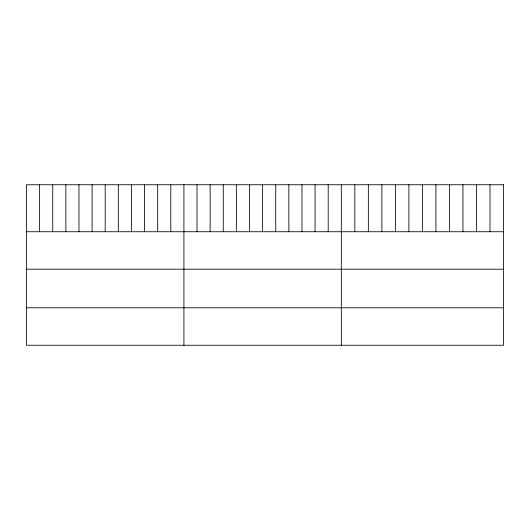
<?xml version="1.0" encoding="UTF-8"?>
<svg xmlns="http://www.w3.org/2000/svg" width="530" height="530" viewBox="0 0 530 530"><rect width="100%" height="100%" fill="white"/><g stroke="black" fill="none" stroke-linecap="round" stroke-linejoin="round"><path stroke-width="0.79" d="M26.5 231.736L503.5 231.736M26.5 269.194L503.5 269.194M26.5 307.791L503.5 307.791M489.985 184.745L489.985 231.736M476.47 184.745L476.47 231.736M462.955 184.745L462.955 231.736M449.44 184.745L449.44 231.736M435.925 184.745L435.925 231.736M422.41 184.745L422.41 231.736M408.895 184.745L408.895 231.736M395.38 184.745L395.38 231.736M381.865 184.745L381.865 231.736M368.35 184.745L368.35 231.736M354.835 184.745L354.835 231.736M341.32 184.745L341.32 345.255M328.202 184.745L328.202 231.736M315.085 184.745L315.085 231.736M301.967 184.745L301.967 231.736M288.85 184.745L288.85 231.736M275.732 184.745L275.732 231.736M262.615 184.745L262.615 231.736M249.498 184.745L249.498 231.736M236.38 184.745L236.38 231.736M223.262 184.745L223.262 231.736M210.145 184.745L210.145 231.736M197.027 184.745L197.027 231.736M183.91 184.745L183.91 345.255M170.792 184.745L170.792 231.736M157.675 184.745L157.675 231.736M144.557 184.745L144.557 231.736M131.44 184.745L131.44 231.736M118.322 184.745L118.322 231.736M105.205 184.745L105.205 231.736M92.087 184.745L92.087 231.736M78.97 184.745L78.97 231.736M65.853 184.745L65.853 231.736M52.735 184.745L52.735 231.736M39.617 184.745L39.617 231.736M503.5 184.745L26.5 184.745L26.5 345.255L503.5 345.255L503.5 184.745"/></g></svg>
